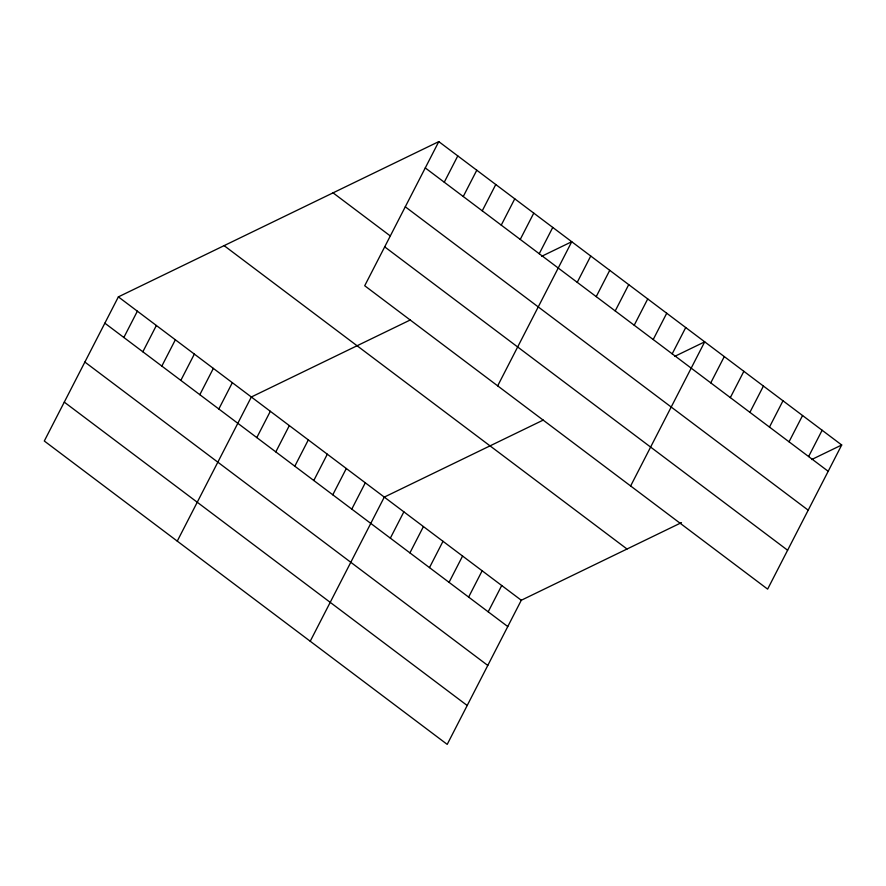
<?xml version="1.0" encoding="UTF-8"?>
<svg xmlns="http://www.w3.org/2000/svg" width="886" height="886" viewBox="0 0 886 886"><rect width="100%" height="100%" fill="white"/><g stroke="black" fill="none" stroke-linecap="round" stroke-linejoin="round"><path stroke-width="1.33" d="M438.791 141.616L364.711 285.746L767.63 589.124L841.7 444.993L438.791 141.616L118.37 296.876L44.3 441.006L447.208 744.384L521.289 600.254L681.489 522.618M123.852 337.477L137.374 311.174M142.845 351.786L156.368 325.483M161.839 366.084L175.362 339.781M180.833 380.382L194.355 354.09M199.826 394.691L213.349 368.388M218.82 408.989L232.342 382.686M177.255 541.125L251.336 396.994L410.307 319.957M256.807 437.595L270.33 411.292M275.812 451.893L289.323 425.59M294.805 466.202L308.317 439.899M444.263 182.217L457.785 155.914M313.799 480.5L327.311 454.197M463.256 196.515L476.779 170.223M332.793 494.798L346.304 468.506M482.261 210.824L495.772 184.521M351.786 509.107L365.298 482.804M501.255 225.122L514.766 198.818M310.222 641.242L384.291 497.101L543.262 420.075M520.248 239.43L533.76 213.127M390.349 538.145L403.861 511.842M539.242 253.728L552.753 227.425M409.919 552.875L423.43 526.572M497.677 385.864L571.747 241.723L541.711 256.287M429.488 567.616L443 541.313M577.229 282.335L590.74 256.032M449.058 582.346L462.581 556.043M596.223 296.633L609.734 270.33M615.216 310.931L628.728 284.639M468.628 597.086L482.15 570.783M634.21 325.24L647.732 298.936M488.197 611.816L501.72 585.513M653.203 339.537L666.726 313.234M672.197 353.846L685.72 327.543M630.633 485.971L704.713 341.841L674.667 356.394M710.76 382.874L724.283 356.582M730.33 397.615L743.852 371.312M749.899 412.344L763.422 386.052M769.469 427.085L782.991 400.782M789.038 441.815L802.561 415.523M808.608 456.556L822.13 430.253M811.665 459.546L841.7 444.993M425.269 167.919L828.188 471.286M405.29 206.803L808.198 510.181M333.047 192.849L390.039 235.754M384.701 246.862L787.61 550.239M224.114 245.643L627.022 549.021M118.37 296.876L521.289 600.254M104.858 323.18L507.767 626.557M84.879 362.064L487.787 665.441M64.279 402.122L467.199 705.5"/></g></svg>
